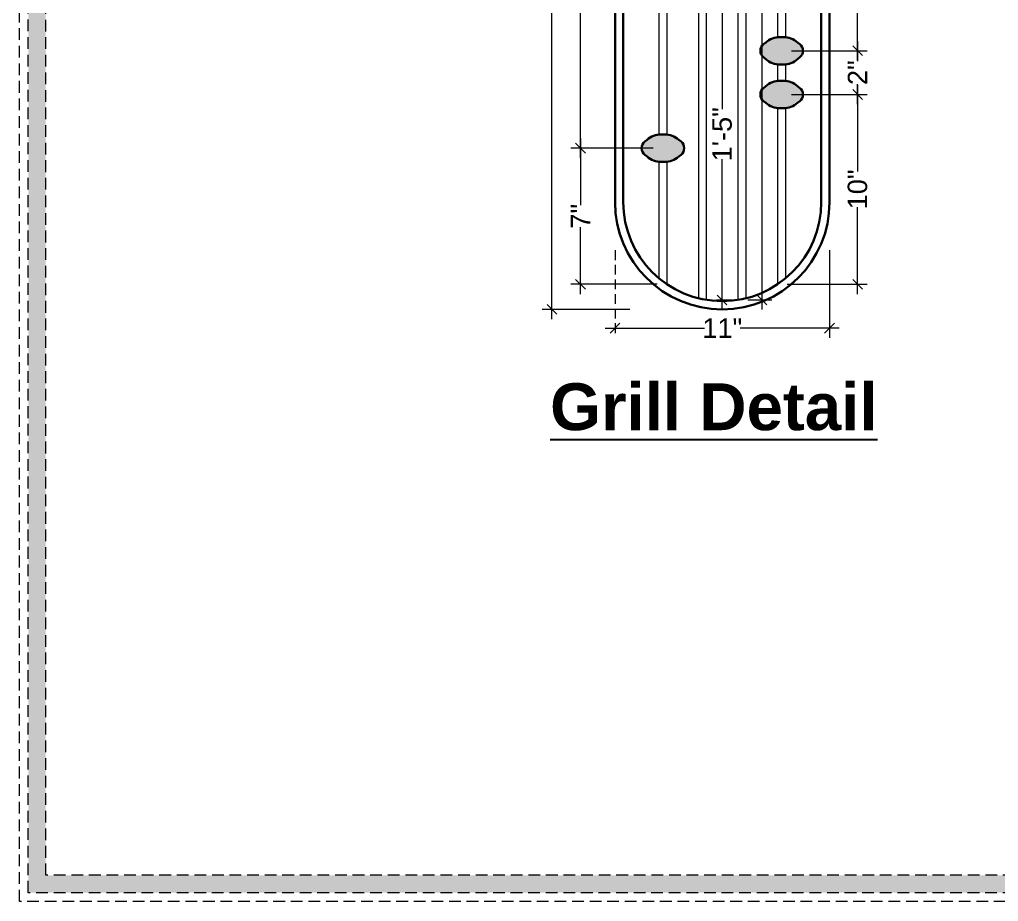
# Model space of a CAD drawing. Header units: millimetres. Extents: x 35877 to 3066687, y -650199 to -40525.
# Drawn here: x 148071.9 to 148155.4, y -180598.6 to -180523.4 of the extents above; entities that cross this region are included whole.
import ezdxf

# ---------------------------------------------------------------- set-up
doc = ezdxf.new("R2010")
doc.units = ezdxf.units.MM
doc.header["$MEASUREMENT"] = 0
doc.header["$PDMODE"] = 35
doc.linetypes.add('DASHED', pattern=[0.75, 0.5, -0.25])
doc.linetypes.add('DASHEDX2', pattern=[1.5, 1, -0.5])
doc.layers.get('Defpoints').update_dxf_attribs({"color": 220})
for name, color, linetype, lineweight in [('A8_FURNITURE', 32, 'Continuous', 30), ('Dimension', 10, 'DASHEDX2', 20), ('Elevation 4.5', 206, 'Continuous', 5), ('furniture dimensions', 1, 'DASHED', 0), ('Text', 7, 'Continuous', 15), ('wall', 7, 'Continuous', 30)]:
    doc.layers.add(name, color=color, linetype=linetype, lineweight=lineweight)
doc.styles.add('Arial', font='arial.ttf')
doc.styles.get("Standard").update_dxf_attribs({"font": 'arial.ttf', "height": 6})
doc.dimstyles.new('Archana', dxfattribs={"dimtxt": 2, "dimasz": 0.5, "dimexe": 0.5, "dimexo": 0.5, "dimgap": 0, "dimtad": 0, "dimzin": 0, "dimdsep": 46, "dimlunit": 4, "dimtxsty": 'Arial', "dimblk": 'OBLIQUE', "dimcen": 0, "dimdle": 1, "dimclrd": 256, "dimclre": 256, "dimclrt": 256, "dimadec": 0, "dimazin": 0, "dimtfac": 1, "dimtofl": 0, "dimtmove": 1, "dimatfit": 1, "dimldrblk": 'OBLIQUE', "dimfxl": 1, "dimfxlon": 1, "dimtolj": 1, "dimtzin": 0, "dimlwd": -1, "dimlwe": -1, "dimarcsym": 0})

# ---------------------------------------------------------------- blocks, each defined once
blk = doc.blocks.new('_Oblique')
at = {"layer": 'wall', "color": 0, "lineweight": -2}
blk.add_line((-0.5, -0.5), (0.5, 0.5), dxfattribs=at)
blk = doc.blocks.new('*D461')
at = {"layer": 'Defpoints', "color": 0, "linetype": 'Continuous', "lineweight": 0, "transparency": 16777216}
for p in [(148084.812, -180468.616), (148076.063, -180524.393), (148084.812, -180524.393)]:
    blk.add_point(p, dxfattribs=at)
at = {"layer": 'furniture dimensions', "color": 5, "linetype": 'Continuous', "transparency": 16777216}
for p, q in [((148076.063, -180468.116), (148076.063, -180495.155)), ((148076.063, -180524.893), (148076.063, -180497.854)), ((148080.063, -180524.393), (148075.563, -180524.393))]:
    blk.add_line(p, q, dxfattribs=at)
at = {"layer": 'furniture dimensions', "color": 5, "linetype": 'ByBlock', "transparency": 16777216}
blk.add_line((148080.063, -180468.616), (148075.563, -180468.616), dxfattribs=at)
at = {"layer": 'furniture dimensions', "color": 5, "linetype": 'Continuous', "transparency": 16777216, "xscale": 0.5, "yscale": 0.5, "zscale": 0.5}
for p, rotation in [((148076.063, -180468.616), 90), ((148076.063, -180524.393), 270)]:
    blk.add_blockref('_Oblique', p, dxfattribs=dict(at, rotation=rotation))
at = {"layer": 'furniture dimensions', "linetype": 'Continuous', "lineweight": 0, "transparency": 16777216, "insert": (148076.063, -180496.504), "char_height": 1, "attachment_point": 5, "rotation": 90, "style": 'Arial'}
blk.add_mtext('\\A1;4\'-8"', dxfattribs=at)
blk = doc.blocks.new('*D462')
at = {"layer": 'Defpoints', "color": 0, "linetype": 'Continuous', "lineweight": 0, "transparency": 16777216}
for p in [(148090.32, -180512.568), (148079.304, -180513.047), (148090.32, -180525.357)]:
    blk.add_point(p, dxfattribs=at)
at = {"layer": 'furniture dimensions', "color": 5, "linetype": 'ByBlock', "transparency": 16777216}
blk.add_line((148079.304, -180521.357), (148079.304, -180525.857), dxfattribs=at)
at = {"layer": 'furniture dimensions', "color": 5, "linetype": 'Continuous', "transparency": 16777216}
for p, q in [((148090.32, -180521.357), (148090.32, -180525.857)), ((148078.804, -180525.357), (148083.896, -180525.357)), ((148090.82, -180525.357), (148085.728, -180525.357))]:
    blk.add_line(p, q, dxfattribs=at)
at = {"layer": 'furniture dimensions', "color": 5, "linetype": 'Continuous', "transparency": 16777216, "xscale": 0.5, "yscale": 0.5, "zscale": 0.5, "rotation": 180}
blk.add_blockref('_Oblique', (148079.304, -180525.357), dxfattribs=at)
at = {"layer": 'furniture dimensions', "color": 5, "linetype": 'Continuous', "transparency": 16777216, "xscale": 0.5, "yscale": 0.5, "zscale": 0.5}
blk.add_blockref('_Oblique', (148090.32, -180525.357), dxfattribs=at)
at = {"layer": 'furniture dimensions', "linetype": 'Continuous', "lineweight": 0, "transparency": 16777216, "insert": (148084.812, -180525.357), "char_height": 1, "attachment_point": 5, "style": 'Arial'}
blk.add_mtext('\\A1;11"', dxfattribs=at)
blk = doc.blocks.new('*D472')
at = {"layer": 'Defpoints', "color": 0, "linetype": 'Continuous', "lineweight": 0, "transparency": 16777216}
for p in [(148081.761, -180495.628), (148077.531, -180516.114), (148081.761, -180516.114)]:
    blk.add_point(p, dxfattribs=at)
at = {"layer": 'furniture dimensions', "color": 5, "linetype": 'Continuous', "transparency": 16777216}
for p, q in [((148077.531, -180495.128), (148077.531, -180504.589)), ((148077.531, -180516.614), (148077.531, -180507.153)), ((148081.261, -180516.114), (148077.031, -180516.114))]:
    blk.add_line(p, q, dxfattribs=at)
at = {"layer": 'furniture dimensions', "color": 5, "linetype": 'ByBlock', "transparency": 16777216}
blk.add_line((148081.261, -180495.628), (148077.031, -180495.628), dxfattribs=at)
at = {"layer": 'furniture dimensions', "color": 5, "linetype": 'Continuous', "transparency": 16777216, "xscale": 0.5, "yscale": 0.5, "zscale": 0.5}
for p, rotation in [((148077.531, -180495.628), 90), ((148077.531, -180516.114), 270)]:
    blk.add_blockref('_Oblique', p, dxfattribs=dict(at, rotation=rotation))
at = {"layer": 'furniture dimensions', "linetype": 'Continuous', "lineweight": 0, "transparency": 16777216, "insert": (148077.531, -180505.871), "char_height": 1, "attachment_point": 5, "rotation": 90, "style": 'Arial'}
blk.add_mtext('\\A1;1\'-8"', dxfattribs=at)
blk = doc.blocks.new('*D473')
at = {"layer": 'Defpoints', "color": 0, "linetype": 'Continuous', "lineweight": 0, "transparency": 16777216}
for p in [(148081.761, -180516.114), (148077.531, -180523.103), (148081.973, -180523.103)]:
    blk.add_point(p, dxfattribs=at)
at = {"layer": 'furniture dimensions', "color": 5, "linetype": 'Continuous', "transparency": 16777216}
for p, q in [((148077.531, -180515.614), (148077.531, -180519.038)), ((148077.531, -180523.603), (148077.531, -180520.179)), ((148081.473, -180523.103), (148077.031, -180523.103))]:
    blk.add_line(p, q, dxfattribs=at)
at = {"layer": 'furniture dimensions', "color": 5, "linetype": 'ByBlock', "transparency": 16777216}
blk.add_line((148081.261, -180516.114), (148077.031, -180516.114), dxfattribs=at)
at = {"layer": 'furniture dimensions', "color": 5, "linetype": 'Continuous', "transparency": 16777216, "xscale": 0.5, "yscale": 0.5, "zscale": 0.5}
for p, rotation in [((148077.531, -180516.114), 90), ((148077.531, -180523.103), 270)]:
    blk.add_blockref('_Oblique', p, dxfattribs=dict(at, rotation=rotation))
at = {"layer": 'furniture dimensions', "linetype": 'Continuous', "lineweight": 0, "transparency": 16777216, "insert": (148077.531, -180519.609), "char_height": 1, "attachment_point": 5, "rotation": 90, "style": 'Arial'}
blk.add_mtext('\\A1;7"', dxfattribs=at)
blk = doc.blocks.new('*D475')
at = {"layer": 'Defpoints', "color": 0, "linetype": 'Continuous', "lineweight": 0, "transparency": 16777216}
for p in [(148083.795, -180506.895), (148084.007, -180523.906), (148084.804, -180523.906)]:
    blk.add_point(p, dxfattribs=at)
at = {"layer": 'furniture dimensions', "color": 5, "linetype": 'Continuous', "transparency": 16777216}
for p, q in [((148084.804, -180506.395), (148084.804, -180514.118)), ((148084.804, -180524.406), (148084.804, -180516.682)), ((148084.507, -180523.906), (148085.304, -180523.906))]:
    blk.add_line(p, q, dxfattribs=at)
at = {"layer": 'furniture dimensions', "color": 5, "linetype": 'ByBlock', "transparency": 16777216}
blk.add_line((148084.295, -180506.895), (148085.304, -180506.895), dxfattribs=at)
at = {"layer": 'furniture dimensions', "color": 5, "linetype": 'Continuous', "transparency": 16777216, "xscale": 0.5, "yscale": 0.5, "zscale": 0.5}
for p, rotation in [((148084.804, -180506.895), 90), ((148084.804, -180523.906), 270)]:
    blk.add_blockref('_Oblique', p, dxfattribs=dict(at, rotation=rotation))
at = {"layer": 'furniture dimensions', "linetype": 'Continuous', "lineweight": 0, "transparency": 16777216, "insert": (148084.804, -180515.4), "char_height": 3, "attachment_point": 5, "rotation": 90, "style": 'Arial'}
blk.add_mtext('\\A1;{\\H0.33333x;1\'-5"}', dxfattribs=at)
blk = doc.blocks.new('*D481')
at = {"layer": 'Defpoints', "color": 0, "linetype": 'Continuous', "lineweight": 0, "transparency": 16777216}
for p in [(148085.829, -180490.758), (148085.617, -180523.906), (148086.858, -180523.906)]:
    blk.add_point(p, dxfattribs=at)
at = {"layer": 'furniture dimensions', "color": 5, "linetype": 'Continuous', "transparency": 16777216}
for p, q in [((148086.858, -180490.258), (148086.858, -180505.994)), ((148086.858, -180524.406), (148086.858, -180508.669)), ((148086.117, -180523.906), (148087.358, -180523.906))]:
    blk.add_line(p, q, dxfattribs=at)
at = {"layer": 'furniture dimensions', "color": 5, "linetype": 'ByBlock', "transparency": 16777216}
blk.add_line((148086.329, -180490.758), (148087.358, -180490.758), dxfattribs=at)
at = {"layer": 'furniture dimensions', "color": 5, "linetype": 'Continuous', "transparency": 16777216, "xscale": 0.5, "yscale": 0.5, "zscale": 0.5}
for p, rotation in [((148086.858, -180490.758), 90), ((148086.858, -180523.906), 270)]:
    blk.add_blockref('_Oblique', p, dxfattribs=dict(at, rotation=rotation))
at = {"layer": 'furniture dimensions', "linetype": 'Continuous', "lineweight": 0, "transparency": 16777216, "insert": (148086.858, -180507.332), "char_height": 3, "attachment_point": 5, "rotation": 90, "style": 'Arial'}
blk.add_mtext('\\A1;{\\H0.33333x;2\'-9"}', dxfattribs=at)
blk = doc.blocks.new('*D485')
at = {"layer": 'Defpoints', "color": 0, "linetype": 'Continuous', "lineweight": 0, "transparency": 16777216}
for p in [(148087.863, -180500.628), (148087.863, -180511.114), (148091.759, -180511.114)]:
    blk.add_point(p, dxfattribs=at)
at = {"layer": 'furniture dimensions', "color": 5, "linetype": 'Continuous', "transparency": 16777216}
for p, q in [((148091.759, -180500.128), (148091.759, -180504.955)), ((148091.759, -180511.614), (148091.759, -180506.787)), ((148088.363, -180511.114), (148092.259, -180511.114))]:
    blk.add_line(p, q, dxfattribs=at)
at = {"layer": 'furniture dimensions', "color": 5, "linetype": 'ByBlock', "transparency": 16777216}
blk.add_line((148088.363, -180500.628), (148092.259, -180500.628), dxfattribs=at)
at = {"layer": 'furniture dimensions', "color": 5, "linetype": 'Continuous', "transparency": 16777216, "xscale": 0.5, "yscale": 0.5, "zscale": 0.5}
for p, rotation in [((148091.759, -180500.628), 90), ((148091.759, -180511.114), 270)]:
    blk.add_blockref('_Oblique', p, dxfattribs=dict(at, rotation=rotation))
at = {"layer": 'furniture dimensions', "linetype": 'Continuous', "lineweight": 0, "transparency": 16777216, "insert": (148091.759, -180505.871), "char_height": 1, "attachment_point": 5, "rotation": 90, "style": 'Arial'}
blk.add_mtext('\\A1;10"', dxfattribs=at)
blk = doc.blocks.new('*D486')
at = {"layer": 'Defpoints', "color": 0, "linetype": 'Continuous', "lineweight": 0, "transparency": 16777216}
for p in [(148087.863, -180511.114), (148087.863, -180513.36), (148091.759, -180513.36)]:
    blk.add_point(p, dxfattribs=at)
at = {"layer": 'furniture dimensions', "color": 5, "linetype": 'Continuous', "transparency": 16777216}
for p, q in [((148091.759, -180510.614), (148091.759, -180511.654)), ((148091.759, -180513.86), (148091.759, -180512.82)), ((148088.363, -180513.36), (148092.259, -180513.36))]:
    blk.add_line(p, q, dxfattribs=at)
at = {"layer": 'furniture dimensions', "color": 5, "linetype": 'ByBlock', "transparency": 16777216}
blk.add_line((148088.363, -180511.114), (148092.259, -180511.114), dxfattribs=at)
at = {"layer": 'furniture dimensions', "color": 5, "linetype": 'Continuous', "transparency": 16777216, "xscale": 0.5, "yscale": 0.5, "zscale": 0.5}
for p, rotation in [((148091.759, -180511.114), 90), ((148091.759, -180513.36), 270)]:
    blk.add_blockref('_Oblique', p, dxfattribs=dict(at, rotation=rotation))
at = {"layer": 'furniture dimensions', "linetype": 'Continuous', "lineweight": 0, "transparency": 16777216, "insert": (148091.759, -180512.237), "char_height": 1, "attachment_point": 5, "rotation": 90, "style": 'Arial'}
blk.add_mtext('\\A1;2"', dxfattribs=at)
blk = doc.blocks.new('*D487')
at = {"layer": 'Defpoints', "color": 0, "linetype": 'Continuous', "lineweight": 0, "transparency": 16777216}
for p in [(148087.863, -180513.36), (148087.651, -180523.103), (148091.759, -180523.103)]:
    blk.add_point(p, dxfattribs=at)
at = {"layer": 'furniture dimensions', "color": 5, "linetype": 'Continuous', "transparency": 16777216}
for p, q in [((148091.759, -180512.86), (148091.759, -180517.316)), ((148091.759, -180523.603), (148091.759, -180519.148)), ((148088.151, -180523.103), (148092.259, -180523.103))]:
    blk.add_line(p, q, dxfattribs=at)
at = {"layer": 'furniture dimensions', "color": 5, "linetype": 'ByBlock', "transparency": 16777216}
blk.add_line((148088.363, -180513.36), (148092.259, -180513.36), dxfattribs=at)
at = {"layer": 'furniture dimensions', "color": 5, "linetype": 'Continuous', "transparency": 16777216, "xscale": 0.5, "yscale": 0.5, "zscale": 0.5}
for p, rotation in [((148091.759, -180513.36), 90), ((148091.759, -180523.103), 270)]:
    blk.add_blockref('_Oblique', p, dxfattribs=dict(at, rotation=rotation))
at = {"layer": 'furniture dimensions', "linetype": 'Continuous', "lineweight": 0, "transparency": 16777216, "insert": (148091.759, -180518.232), "char_height": 1, "attachment_point": 5, "rotation": 90, "style": 'Arial'}
blk.add_mtext('\\A1;10"', dxfattribs=at)
blk = doc.blocks.new('grill')
at = {"layer": 'Elevation 4.5', "lineweight": 0, "true_color": 0x000000, "transparency": 33554628}
h = blk.add_hatch(color=18, dxfattribs=at)
h.dxf.hatch_style = 1
h.paths.add_polyline_path([(148088.957, -180511.117, 0.233569), (148088.797, -180510.779), (148088.674, -180510.682, 0.186647), (148087.955, -180510.414), (148087.772, -180510.414, 0.186647), (148087.052, -180510.682), (148086.93, -180510.779, 0.229438), (148086.769, -180511.111, 0.233569), (148086.93, -180511.449), (148087.052, -180511.546, 0.186647), (148087.772, -180511.814), (148087.955, -180511.814, 0.186647), (148088.674, -180511.546), (148088.797, -180511.449, 0.229438)])
h = blk.add_hatch(color=18, dxfattribs=at)
h.dxf.hatch_style = 1
h.paths.add_polyline_path([(148088.957, -180513.364, 0.233569), (148088.797, -180513.025), (148088.674, -180512.928, 0.186647), (148087.955, -180512.66), (148087.772, -180512.66, 0.186647), (148087.052, -180512.928), (148086.93, -180513.025, 0.229438), (148086.769, -180513.357, 0.233569), (148086.93, -180513.696), (148087.052, -180513.792, 0.186647), (148087.772, -180514.06), (148087.955, -180514.06, 0.186647), (148088.674, -180513.792), (148088.797, -180513.696, 0.229438)])
h = blk.add_hatch(color=18, dxfattribs=at)
h.dxf.hatch_style = 1
h.paths.add_polyline_path([(148082.855, -180516.117, 0.233569), (148082.694, -180515.779), (148082.572, -180515.682, 0.186647), (148081.853, -180515.414), (148081.669, -180515.414, 0.186647), (148080.95, -180515.682), (148080.828, -180515.779, 0.229438), (148080.667, -180516.111, 0.233569), (148080.828, -180516.449), (148080.95, -180516.546, 0.186647), (148081.669, -180516.814), (148081.853, -180516.814, 0.186647), (148082.572, -180516.546), (148082.694, -180516.449, 0.229438)])
at = {"layer": 'A8_FURNITURE', "color": 18, "lineweight": 0, "true_color": 0x000000, "transparency": 33554687}
for points in [[(148085.617, -180491.453), (148085.617, -180523.906)], [(148086.041, -180523.819), (148086.041, -180491.453)], [(148081.549, -180496.322), (148081.549, -180515.419)], [(148081.973, -180515.419), (148081.973, -180496.322)], [(148087.651, -180501.322), (148087.651, -180510.419)], [(148088.075, -180510.419), (148088.075, -180501.322)], [(148083.583, -180507.59), (148083.583, -180523.819)], [(148084.007, -180523.906), (148084.007, -180507.59)], [(148087.651, -180511.809), (148087.651, -180512.666)], [(148088.075, -180512.666), (148088.075, -180511.809)], [(148087.651, -180514.055), (148087.651, -180523.103)], [(148088.075, -180522.785), (148088.075, -180514.055)], [(148081.549, -180516.809), (148081.549, -180522.785)], [(148081.973, -180523.103), (148081.973, -180516.809)]]:
    blk.add_lwpolyline(points, dxfattribs=at)
at = {"layer": 'Elevation 4.5', "color": 18, "lineweight": 30, "true_color": 0x000000, "transparency": 33554687}
for points in [[(148090.32, -180474.124, 1), (148079.304, -180474.124), (148079.304, -180518.885, 1), (148090.32, -180518.885)], [(148089.897, -180474.124, 1), (148079.727, -180474.124), (148079.727, -180518.885, 1), (148089.897, -180518.885)], [(148088.957, -180511.111), (148088.957, -180511.117, -0.229438), (148088.797, -180511.449), (148088.674, -180511.546, -0.186647), (148087.955, -180511.814), (148087.772, -180511.814, -0.186647), (148087.052, -180511.546), (148086.93, -180511.449, -0.229438), (148086.769, -180511.117), (148086.769, -180511.111, -0.229438), (148086.93, -180510.779), (148087.052, -180510.682, -0.186647), (148087.772, -180510.414), (148087.955, -180510.414, -0.186647), (148088.674, -180510.682), (148088.797, -180510.779, -0.229438)], [(148088.957, -180513.357), (148088.957, -180513.364, -0.229438), (148088.797, -180513.696), (148088.674, -180513.792, -0.186647), (148087.955, -180514.06), (148087.772, -180514.06, -0.186647), (148087.052, -180513.792), (148086.93, -180513.696, -0.229438), (148086.769, -180513.364), (148086.769, -180513.357, -0.229438), (148086.93, -180513.025), (148087.052, -180512.928, -0.186647), (148087.772, -180512.66), (148087.955, -180512.66, -0.186647), (148088.674, -180512.928), (148088.797, -180513.025, -0.229438)], [(148082.855, -180516.111), (148082.855, -180516.117, -0.229438), (148082.694, -180516.449), (148082.572, -180516.546, -0.186647), (148081.853, -180516.814), (148081.669, -180516.814, -0.186647), (148080.95, -180516.546), (148080.828, -180516.449, -0.229438), (148080.667, -180516.117), (148080.667, -180516.111, -0.229438), (148080.828, -180515.779), (148080.95, -180515.682, -0.186647), (148081.669, -180515.414), (148081.853, -180515.414, -0.186647), (148082.572, -180515.682), (148082.694, -180515.779, -0.229438)]]:
    blk.add_lwpolyline(points, format="xyb", close=True, dxfattribs=at)
at = {"layer": 'furniture dimensions', "color": 5, "linetype": 'Continuous', "lineweight": 0, "transparency": 33554687}
for base, p1, p2, picture, middle in [((148076.063, -180524.393), (148084.812, -180468.616), (148084.812, -180524.393), '*D461', (148076.063, -180496.504)), ((148077.531, -180516.114), (148081.761, -180495.628), (148081.761, -180516.114), '*D472', (148077.531, -180505.871)), ((148091.759, -180511.114), (148087.863, -180500.628), (148087.863, -180511.114), '*D485', (148091.759, -180505.871)), ((148091.759, -180513.36), (148087.863, -180511.114), (148087.863, -180513.36), '*D486', (148091.759, -180512.237)), ((148091.759, -180523.103), (148087.863, -180513.36), (148087.651, -180523.103), '*D487', (148091.759, -180518.232)), ((148077.531, -180523.103), (148081.761, -180516.114), (148081.973, -180523.103), '*D473', (148077.531, -180519.609))]:
    dim = blk.add_linear_dim(base=base, p1=p1, p2=p2, angle=90, dimstyle='Archana', override={"dimtxt": 1, "dimdec": 0, "dimdle": 0.5, "dimclrd": 5, "dimclre": 5, "dimfxl": 4}, dxfattribs=at)
    dim.commit()
    dim.dimension.update_dxf_attribs({"geometry": picture, "text_midpoint": middle})
for base, p1, p2, picture, middle in [((148086.858, -180523.906), (148085.829, -180490.758), (148085.617, -180523.906), '*D481', (148086.858, -180507.332)), ((148084.804, -180523.906), (148083.795, -180506.895), (148084.007, -180523.906), '*D475', (148084.804, -180515.4))]:
    dim = blk.add_linear_dim(base=base, p1=p1, p2=p2, angle=90, text='{\\H0.33333x;<>}', dimstyle='Archana', override={"dimtxt": 3, "dimdec": 0, "dimdle": 0.5, "dimclrd": 5, "dimclre": 5, "dimfxl": 4}, dxfattribs=at)
    dim.commit()
    dim.dimension.update_dxf_attribs({"geometry": picture, "text_midpoint": middle})
dim = blk.add_linear_dim(base=(148090.32, -180525.357), p1=(148079.304, -180513.047), p2=(148090.32, -180512.568), dimstyle='Archana', override={"dimtxt": 1, "dimdec": 0, "dimdle": 0.5, "dimclrd": 5, "dimclre": 5, "dimfxl": 4}, dxfattribs=at)
dim.commit()
dim.dimension.update_dxf_attribs({"geometry": '*D462', "text_midpoint": (148084.812, -180525.357)})

msp = doc.modelspace()

# ---------------------------------------------------------------- hatches: boundary and pattern name
at = {"layer": 'Dimension', "true_color": 0xd39e00, "transparency": 33554687}
h = msp.add_hatch(color=42, dxfattribs=at)
h.paths.add_polyline_path([(148072.634, -180448.913), (148072.634, -180597.901), (148284.301, -180597.901), (148284.301, -180448.913)])
h.paths.add_polyline_path([(148074.12, -180450.399), (148282.815, -180450.399), (148282.815, -180596.415), (148074.12, -180596.415)], flags=16)

# ---------------------------------------------------------------- linework, layer by layer
at = {"layer": 'Dimension', "color": 42, "true_color": 0xd39e00, "transparency": 33554687, "elevation": 0.119}
for points in [[(148071.891, -180448.171), (148285.044, -180448.171), (148285.044, -180598.643), (148071.891, -180598.643)], [(148072.634, -180448.913), (148284.301, -180448.913), (148284.301, -180597.901), (148072.634, -180597.901)], [(148074.12, -180450.399), (148282.815, -180450.399), (148282.815, -180596.415), (148074.12, -180596.415)]]:
    msp.add_lwpolyline(points, close=True, dxfattribs=at)

# ---------------------------------------------------------------- block references
at = {"layer": 'furniture dimensions', "color": 18, "lineweight": 0, "true_color": 0x000000, "transparency": 33554687, "xscale": 1.661559833599848, "yscale": 1.661559833599848, "zscale": 1.661559833599848}
msp.add_blockref('grill', (-97919.915, 119403.947), dxfattribs=at)

# ---------------------------------------------------------------- texts
at = {"layer": 'Text', "lineweight": 25, "transparency": 33554687, "insert": (148131.139, -180556.466), "char_height": 4, "attachment_point": 5}
msp.add_mtext('\\A1;{\\fArial|b1|i0|c0|p34;\\L\\C1;Grill Detail}', dxfattribs=at).dxf.unprotected_set("ltscale", 0)

doc.saveas('drawing.dxf')
